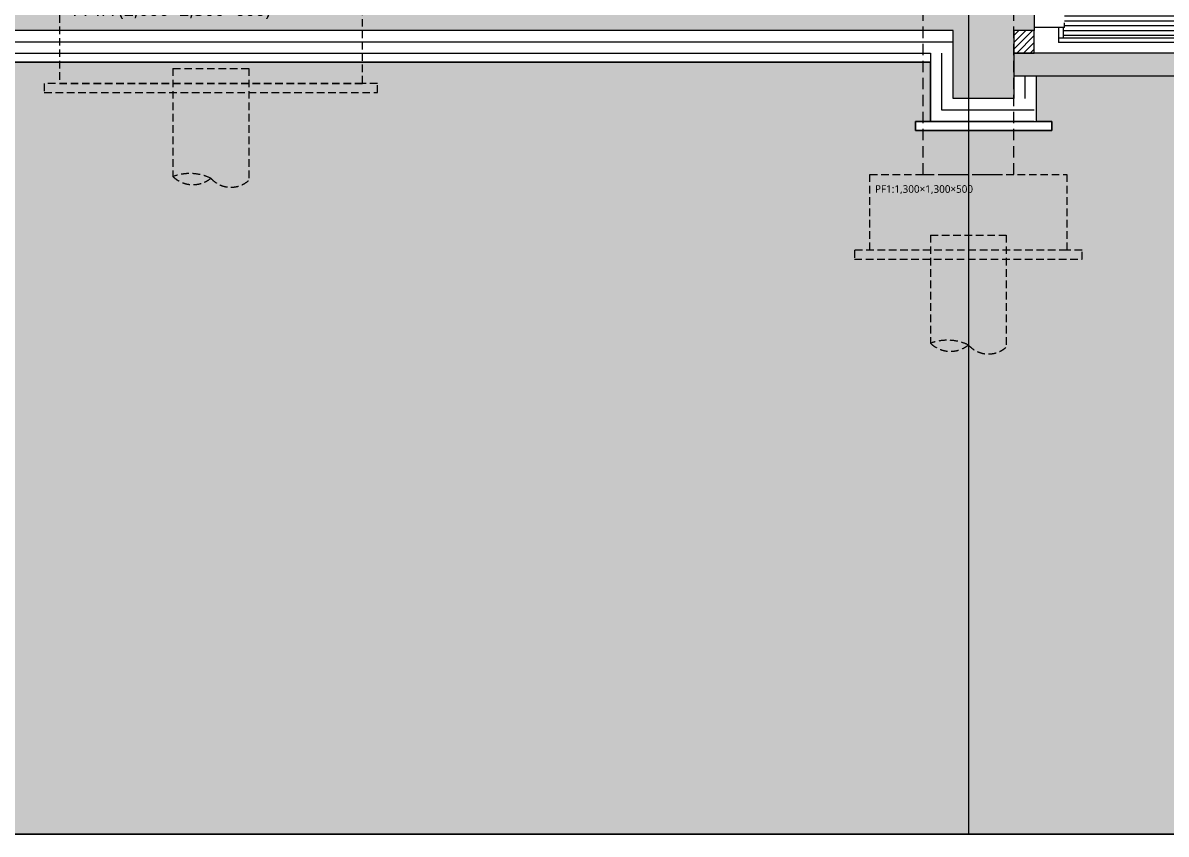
# Model space of a CAD drawing. Header units: millimetres. Extents: x 0 to 672800, y 0 to 118800.
# Drawn here: x 274209 to 281755, y 20890 to 26244 of the extents above; entities that cross this region are included whole.
import ezdxf
from ezdxf.enums import TextEntityAlignment as Align

# ---------------------------------------------------------------- set-up
doc = ezdxf.new("R2010")
doc.units = ezdxf.units.MM
doc.header["$LTSCALE"] = 200
for name, pattern in [('CEN-GAUN', [32.2, 30, -1, 0.2, -1]), ('CONTINOUS', [0]), ('HID2-AGI', [3.75, 2.5, -1.25]), ('HIDDEN', [0.375, 0.25, -0.125])]:
    doc.linetypes.add(name, pattern=pattern)
doc.layers.get('DEFPOINTS').update_dxf_attribs({"color": 137})
for name, color, linetype in [('01단열재', 252, 'Continuous'), ('0콘크리트 덧침', 251, 'Continuous'), ('0파일', 251, 'HIDDEN'), ('5기초', 5, 'HIDDEN'), ('5기초버림콘크리트', 251, 'HIDDEN'), ('5버림콘크리트', 5, 'CONTINOUS'), ('A-CON', 2, 'Continuous'), ('CEN', 1, 'CEN-GAUN'), ('FIN', 5, 'Continuous'), ('HAT', 8, 'Continuous'), ('HAT-254', 254, 'Continuous'), ('S-253', 252, 'Continuous'), ('S-RCG', 5, 'HID2-AGI'), ('SOL-253', 253, 'Continuous')]:
    doc.layers.add(name, color=color, linetype=linetype)
doc.styles.add('스타일1', font='malgun.ttf')
doc.linetypes.add('INSUL50', pattern='A,0.00254,-2.54,[134,ltypeshp.shx,S=6.25,R=0,X=-2.54,Y=0],-19.92,[134,ltypeshp.shx,S=6.25,R=180,X=2.54,Y=0],-2.54', length=25.00254)

# ---------------------------------------------------------------- blocks, each defined once
blk = doc.blocks.new('pile(500)-section')
at = {"layer": '0파일'}
for p, q in [((-250, 0), (-250, -714.2)), ((-250, 0), (250, 0)), ((250, 0), (250, -739.4))]:
    blk.add_line(p, q, dxfattribs=at)
for points in [[(-250, -714.2, -0.201908), (0, -725.4, 0.417045), (250, -739.4)], [(-250, -714.2, 0.379922), (0, -725.4)]]:
    blk.add_lwpolyline(points, format="xyb", dxfattribs=at)
blk = doc.blocks.new('S-PF1-S1')
at = {"layer": '5기초'}
blk.add_lwpolyline([(-650, -800), (650, -800), (650, -1300), (-650, -1300)], close=True, dxfattribs=at)
at = {"layer": '5기초버림콘크리트'}
blk.add_lwpolyline([(650, -1300), (-752.5, -1300), (-752.5, -1360), (750, -1360), (750, -1300), (650, -1300)], dxfattribs=at)
at = {"layer": '0파일'}
blk.add_blockref('pile(500)-section', (0, -1200), dxfattribs=at)
at = {"layer": 'DEFPOINTS', "style": '스타일1'}
blk.add_text('PF1:1,300×1,300×500', height=50, dxfattribs=at).set_placement((-616.6, -896.2), align=Align.MIDDLE_LEFT)
blk = doc.blocks.new('S-PF1A-S1')
at = {"layer": '5기초'}
blk.add_lwpolyline([(-1000, 0), (-1000, -600), (1000, -600), (1000, 0)], close=True, dxfattribs=at)
at = {"layer": '5기초버림콘크리트'}
blk.add_lwpolyline([(1000, -600), (-1100, -600), (-1100, -660), (1100, -660), (1100, -600), (1000, -600)], dxfattribs=at)
blk.add_blockref('pile(500)-section', (0, -500), dxfattribs=at)
at = {"layer": 'DEFPOINTS', "style": '스타일1'}
blk.add_text('PF1A (2,000×2,500×600)', height=90, dxfattribs=at).set_placement((-260.1, -109), align=Align.MIDDLE_CENTER)

msp = doc.modelspace()

# ---------------------------------------------------------------- hatches: boundary and pattern name
at = {"layer": '0콘크리트 덧침'}
h = msp.add_hatch(dxfattribs=at)
h.set_pattern_fill('ANSI31', color=256, scale=10)
h.paths.add_polyline_path([(280885, 26193.6), (280750, 26193.6), (280750, 26043.6), (280885, 26043.6)])
at = {"layer": 'HAT'}
h = msp.add_hatch(dxfattribs=at)
h.set_pattern_fill('LINE', color=256, scale=10)
h.paths.add_polyline_path([(281085, 26443.6), (281085, 26243.6), (281085, 26213.6), (281075, 26213.6), (281075, 26143.6), (282595, 26143.6), (282595, 26213.6), (282585, 26213.6), (282585, 26243.6), (282585, 26443.6)])
at = {"layer": 'HAT-254'}
h = msp.add_hatch(color=256, dxfattribs=at)
h.dxf.hatch_style = 1
h.paths.add_polyline_path([(268400, 23443.6), (268400, 23943.6), (267875, 23943.6), (267875, 26193.6), (280350, 26193.6), (280350, 25743.6), (280750, 25743.6), (280750, 26193.6), (280885, 26193.6), (280885, 26443.6), (265980, 26443.6), (265980, 26543.6), (265880, 26543.6), (265880, 26343.6), (259250, 26343.6), (259250, 26543.6), (259150, 26543.6), (259150, 26443.6), (209150, 26443.6), (209150, 26043.6), (209150, 25743.6), (209550, 25743.6), (209550, 26193.6), (258850, 26193.6), (258950, 26093.6), (263425, 26093.6), (263425, 23943.6), (262900, 23943.6), (262900, 23443.6)])
h.paths.add_polyline_path([(263675, 23943.6), (263675, 26093.6), (267625, 26093.6), (267625, 23943.6)], flags=16)
h = msp.add_hatch(color=256, dxfattribs=at)
h.dxf.hatch_style = 1
h.paths.add_polyline_path([(282735, 26043.6), (280750, 26043.6), (280750, 25893.6), (282535, 25893.6), (282535, 24943.6), (281985, 24943.6), (281985, 24443.6), (283285, 24443.6), (283285, 24943.6), (282735, 24943.6), (282735, 25643.6), (284435, 25643.6), (284435, 24943.6), (283885, 24943.6), (283885, 24443.6), (285185, 24443.6), (285185, 24943.6), (284635, 24943.6), (284635, 25843.6), (282735, 25843.6)])
at = {"layer": 'SOL-253'}
h = msp.add_hatch(color=256, dxfattribs=at)
h.dxf.hatch_style = 1
h.paths.add_polyline_path([(208850, 26243.6), (208850, 26093.6), (209150, 26093.6), (209150, 25593.6), (209050, 25593.6), (209050, 25533.6), (209800, 25533.6), (209800, 25593.6), (209700, 25593.6), (209700, 25983.6), (258763, 25983.6), (258863, 25883.6), (263425, 25883.6), (263425, 23943.6), (262900, 23943.6), (262900, 23443.6), (262800, 23443.6), (262800, 23383.6), (268500, 23383.6), (268500, 23443.6), (268400, 23443.6), (268400, 23943.6), (267875, 23943.6), (267875, 25983.6), (280200, 25983.6), (280200, 25593.6), (280100, 25593.6), (280100, 25533.6), (281000, 25533.6), (281000, 25593.6), (280900, 25593.6), (280900, 25893.6), (282535, 25893.6), (282535, 24943.6), (281984.3, 24943.6), (281985, 24443.6), (281885, 24443.6), (281885, 24383.6), (283385, 24383.6), (283385, 24443.6), (283285, 24443.6), (283285, 24943.6), (282735, 24943.6), (282735, 25643.6), (284435, 25643.6), (284435, 24943.6), (283885, 24943.6), (283885, 24443.6), (283785, 24443.6), (283785, 24383.6), (285285, 24383.6), (285285, 24443.6), (285185, 24443.6), (285185, 24943.6), (285185, 24943.6), (285085, 24943.6), (284635, 24943.6), (284635, 25243.6), (284635, 25643.6), (284685, 25643.6), (284685, 25743.6), (291450, 25743.6), (291450, 20890.3), (198450, 20890.3), (198450, 26243.6)])

# ---------------------------------------------------------------- linework, layer by layer
at = {"layer": '01단열재', "linetype": 'INSUL50', "ltscale": 0.015}
msp.add_line((280825, 25743.6), (280825, 25893.6), dxfattribs=at)
for points in [[(267875, 26118.6), (280350, 26118.6)], [(280885, 25668.6), (280275, 25668.6), (280275, 26043.6)]]:
    msp.add_lwpolyline(points, dxfattribs=at)
at = {"layer": '01단열재'}
msp.add_lwpolyline([(280885, 25593.6), (280200, 25593.6), (280200, 25983.6)], dxfattribs=at)
at = {"layer": '5버림콘크리트'}
msp.add_lwpolyline([(267875, 26043.6), (280199.9, 26043.6), (280200, 25983.6), (267875, 25983.6)], dxfattribs=at)
msp.add_lwpolyline([(280100, 25593.6), (281000, 25593.6), (281000, 25533.6), (280100, 25533.6)], close=True, dxfattribs=at)
at = {"layer": 'A-CON'}
for p, q in [((282735, 26043.6), (280750, 26043.6)), ((280750, 25893.6), (282535, 25893.6))]:
    msp.add_line(p, q, dxfattribs=at)
msp.add_lwpolyline([(209150, 26443.6), (259150, 26443.6), (259150, 26543.6), (259250, 26543.6), (259250, 26343.6), (265880, 26343.6), (265880, 26543.6), (265980, 26543.6), (265980, 26443.6), (280885, 26443.6), (280885, 26193.6), (280750, 26193.6), (280750, 25743.6), (280350, 25743.6), (280350, 26193.6), (267875, 26193.6), (267875, 23943.6), (268400, 23943.6), (268400, 23443.6), (262900, 23443.6), (262900, 23943.6), (263425, 23943.6), (263425, 26093.6), (258950, 26093.6)], dxfattribs=at)
msp.add_lwpolyline([(280885, 26193.6), (280750, 26193.6), (280750, 26043.6), (280885, 26043.6)], close=True, dxfattribs=at)
at = {"layer": 'CEN'}
msp.add_line((280450, 45890.3), (280450, 20890.3), dxfattribs=at)
at = {"layer": 'DEFPOINTS'}
msp.add_lwpolyline([(291450, 20890.3), (291450, 45890.3), (198450, 45890.3), (198450, 20890.3)], close=True, dxfattribs=at)
at = {"layer": 'FIN'}
for p, q in [((281085, 26213.6), (280885, 26213.6)), ((281045, 26213.6), (281045, 26143.6)), ((281075, 26213.6), (281075, 26143.6)), ((281085, 26213.6), (281085, 26243.6)), ((282625, 26143.6), (281045, 26143.6)), ((281045, 26143.6), (281045, 26113.6)), ((282625, 26113.6), (281045, 26113.6))]:
    msp.add_line(p, q, dxfattribs=at)
at = {"layer": 'S-RCG', "ltscale": 0.15}
msp.add_lwpolyline([(280150, 25243.6), (280750, 25243.6), (280750, 26443.6), (280150, 26443.6)], close=True, dxfattribs=at)
at = {"layer": 'SOL-253'}
for points in [[(291450, 20890.3), (198450, 20890.3), (198450, 26243.6), (209150, 26243.6)], [(209700, 25983.6), (258763, 25983.6), (258863, 25883.6), (263425, 25883.6), (263425, 23943.6), (262900, 23943.6), (262900, 23443.6), (262800, 23443.6), (262800, 23383.6), (268500, 23383.6), (268500, 23443.6), (268400, 23443.6), (268400, 23943.6), (267875, 23943.6), (267875, 25983.6), (280200, 25983.6), (280200, 25593.6), (280100, 25593.6), (280100, 25533.6), (281000, 25533.6), (281000, 25593.6), (280900, 25593.6), (280900, 25893.6), (282535, 25893.6)]]:
    msp.add_lwpolyline(points, dxfattribs=at)

# ---------------------------------------------------------------- block references
at = {"layer": 'S-253'}
for name, p in [('S-PF1A-S1', (275450, 26443.6)), ('S-PF1-S1', (280450, 26043.6))]:
    msp.add_blockref(name, p, dxfattribs=at)

doc.saveas('drawing.dxf')
